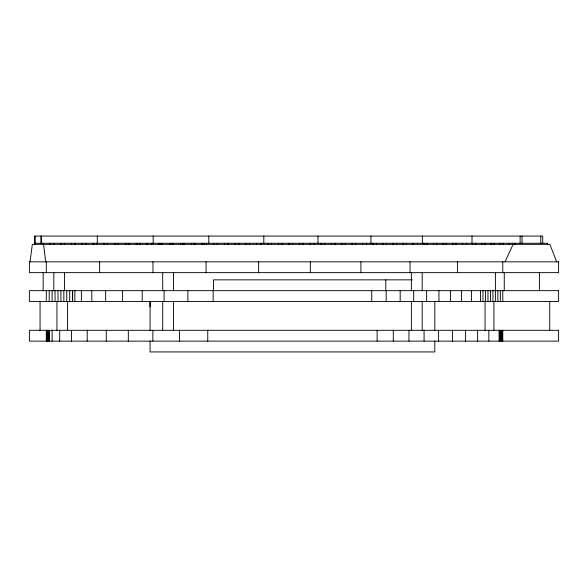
<?xml version="1.0" encoding="UTF-8"?>
<svg xmlns="http://www.w3.org/2000/svg" width="588" height="588" viewBox="0 0 588 588"><rect width="100%" height="100%" fill="white"/><g stroke="black" fill="none" stroke-linecap="round" stroke-linejoin="round"><path stroke-width="0.88" d="M43.174 290.663L43.174 272.648M64.467 290.663L64.467 272.648M150.08 330.309L150.08 301.482M385.787 290.663L385.787 279.851M30.047 261.829L32.325 244.351L549.868 244.351L556.704 261.829M505.077 261.829L513.111 244.351M412.269 279.851L213.451 279.851L213.451 290.663M43.578 244.351L45.673 261.829M549.743 301.482L549.743 330.309M547.729 244.351L547.729 243.27L34.677 243.27L34.677 236.06L542.709 236.06L542.709 243.27M540.776 236.06L540.776 243.27M539.409 272.648L539.409 290.663M522.063 236.06L522.063 243.27M520.13 236.06L520.13 243.27M515.095 243.27L515.095 244.351M512.391 243.27L512.391 244.351M509.333 243.27L509.333 244.351M504.261 272.648L504.261 290.663M503.225 243.27L503.225 244.351M502.784 261.829L502.784 272.648M502.784 290.663L502.784 301.482M502.784 330.309L502.784 341.128M502.373 330.309L502.373 341.128M501.961 330.309L501.961 341.128M501.549 330.309L501.549 341.128M501.138 330.309L501.138 341.128M500.726 330.309L500.726 341.128M500.337 290.663L500.337 301.482M500.315 330.309L500.315 341.128M500.168 243.27L500.168 244.351M499.903 330.309L499.903 341.128M499.491 330.309L499.491 341.128M499.08 330.309L499.08 341.128M497.882 290.663L497.882 301.482M495.405 272.648L495.412 301.482M494.06 243.27L494.06 244.351M493.927 301.482L493.927 330.309M492.942 290.663L492.942 301.482M491.002 243.27L491.002 244.351M490.465 290.663L490.465 301.482M488.849 330.309L488.849 341.128M487.981 290.663L487.981 301.482M485.49 290.663L485.49 301.482M485.071 301.482L485.071 330.309M484.894 243.27L484.894 244.351M482.991 290.663L482.991 301.482M481.837 243.27L481.837 244.351M480.492 290.663L480.492 301.482M477.61 330.309L477.61 341.128M475.729 243.27L475.729 244.351M472.671 243.27L472.671 244.351M472.01 236.06L472.01 243.27M471.414 290.663L471.414 301.482M466.563 243.27L466.563 244.351M465.431 330.309L465.431 341.128M462.425 243.27L462.425 244.351M461.418 290.663L461.418 301.482M457.427 261.829L457.427 272.648M456.001 243.27L456.001 244.351M452.789 243.27L452.789 244.351M452.4 330.309L452.4 341.128M450.577 290.663L450.577 301.482M446.365 243.27L446.365 244.351M443.161 243.27L443.161 244.351M438.964 290.663L438.964 301.482M438.589 330.309L438.589 341.128M436.737 243.27L436.737 244.351M434.811 301.482L434.811 330.309M434.811 341.128L434.811 351.94L150.08 351.94L150.08 341.128M433.525 243.27L433.525 244.351M427.101 243.27L427.101 244.351M426.638 290.663L426.638 301.482M424.08 330.309L424.08 341.128M423.889 243.27L423.889 244.351M422.382 236.06L422.382 243.27M422.199 272.648L422.199 290.663M422.199 301.482L422.199 330.309M417.465 243.27L417.465 244.351M413.687 290.663L413.687 301.482M413.18 243.27L413.18 244.351M411.38 272.648L411.38 290.663M411.38 301.482L411.38 330.309M410.034 261.829L410.034 272.648M408.954 330.309L408.954 341.128M406.499 243.27L406.499 244.351M403.155 243.27L403.155 244.351M400.171 290.663L400.171 301.482M396.474 243.27L396.474 244.351M393.284 330.309L393.284 341.128M393.129 243.27L393.129 244.351M386.448 243.27L386.448 244.351M386.162 290.663L386.162 301.482M383.104 243.27L383.104 244.351M377.143 330.309L377.143 341.128M376.423 243.27L376.423 244.351M373.079 243.27L373.079 244.351M371.734 290.663L371.734 301.482M370.94 236.06L370.94 243.27M366.397 243.27L366.397 244.351M362.553 243.27L362.553 244.351M360.907 261.829L360.907 272.648M355.659 243.27L355.659 244.351M352.212 243.27L352.212 244.351M345.325 243.27L345.325 244.351M341.878 243.27L341.878 244.351M334.984 243.27L334.984 244.351M331.536 243.27L331.536 244.351M324.642 243.27L324.642 244.351M321.195 243.27L321.195 244.351M317.983 236.06L317.983 243.27M314.308 243.27L314.308 244.351M310.339 261.829L310.339 272.648M310.199 243.27L310.199 244.351M303.151 243.27L303.151 244.351M299.623 243.27L299.623 244.351M292.574 243.27L292.574 244.351M289.053 243.27L289.053 244.351M282.005 243.27L282.005 244.351M278.477 243.27L278.477 244.351M271.428 243.27L271.428 244.351M267.9 243.27L267.9 244.351M263.828 236.06L263.828 243.27M260.851 243.27L260.851 244.351M258.624 261.829L258.624 272.648M256.64 243.27L256.64 244.351M249.488 243.27L249.488 244.351M245.909 243.27L245.909 244.351M238.757 243.27L238.757 244.351M235.178 243.27L235.178 244.351M228.026 243.27L228.026 244.351M224.447 243.27L224.447 244.351M217.295 243.27L217.295 244.351M213.716 243.27L213.716 244.351M213.157 290.663L213.157 301.482M208.791 236.06L208.791 243.27M207.748 330.309L207.748 341.128M206.564 243.27L206.564 244.351M206.072 261.829L206.072 272.648M204.286 243.27L204.286 244.351M202.169 243.27L202.169 244.351M194.966 243.27L194.966 244.351M193.481 243.27L193.481 244.351M191.365 243.27L191.365 244.351M187.888 290.663L187.888 301.482M184.162 243.27L184.162 244.351M182.677 243.27L182.677 244.351M180.56 243.27L180.56 244.351M179.48 330.309L179.48 341.128M173.504 272.648L173.504 290.663M173.504 301.482L173.504 330.309M173.357 243.27L173.357 244.351M171.872 243.27L171.872 244.351M169.756 243.27L169.756 244.351M164.103 290.663L164.103 301.482M162.692 272.648L162.692 290.663M162.692 301.482L162.692 330.309M162.553 243.27L162.553 244.351M161.068 243.27L161.068 244.351M158.951 243.27L158.951 244.351M153.181 236.06L153.181 243.27M152.961 261.829L152.961 272.648M152.858 330.309L152.858 341.128M151.748 243.27L151.748 244.351M149.991 301.13L149.991 306.848M147.103 243.27L147.103 244.351M142.208 290.663L142.208 301.482M139.907 243.27L139.907 244.351M136.989 243.27L136.989 244.351M136.306 243.27L136.306 244.351M129.103 243.27L129.103 244.351M128.316 330.309L128.316 341.128M126.192 243.27L126.192 244.351M125.509 243.27L125.509 244.351M122.591 290.663L122.591 301.482M118.306 243.27L118.306 244.351M115.388 243.27L115.388 244.351M114.704 243.27L114.704 244.351M107.508 243.27L107.508 244.351M106.296 330.309L106.296 341.128M105.649 290.663L105.649 301.482M104.591 243.27L104.591 244.351M103.907 243.27L103.907 244.351M99.607 261.829L99.607 272.648M97.307 236.06L97.307 243.27M96.711 243.27L96.711 244.351M93.793 243.27L93.793 244.351M92.941 243.27L92.941 244.351M91.779 290.663L91.779 301.482M87.23 330.309L87.23 341.128M85.804 243.27L85.804 244.351M82.232 243.27L82.232 244.351M81.387 290.663L81.387 301.482M75.088 243.27L75.088 244.351M74.852 290.663L74.852 301.482M71.516 243.27L71.516 244.351M71.552 330.309L71.552 341.128M69.693 290.663L69.693 301.482M67.591 301.482L67.591 330.309M66.767 290.663L66.767 301.482M64.379 243.27L64.379 244.351M63.842 290.663L63.842 301.482M60.917 290.663L60.917 301.482M60.807 243.27L60.807 244.351M59.704 330.309L59.704 341.128M57.992 290.663L57.992 301.482M56.948 301.482L56.948 330.309M55.066 290.663L55.066 301.482M53.817 272.648L53.817 290.663M53.67 243.27L53.67 244.351M52.141 290.663L52.141 301.482M52.112 330.309L52.112 341.128M50.098 243.27L50.098 244.351M49.223 290.663L49.223 301.482M49.223 330.309L49.223 341.128M48.892 330.309L48.892 341.128M48.569 330.309L48.569 341.128M48.245 330.309L48.245 341.128M47.922 330.309L47.922 341.128M47.599 330.309L47.599 341.128M47.275 330.309L47.275 341.128M46.944 330.309L46.944 341.128M46.621 330.309L46.621 341.128M46.298 261.829L46.298 272.648M46.298 290.663L46.298 301.482M46.298 330.309L46.298 341.128M42.953 243.27L42.953 244.351M41.403 236.06L41.403 243.27M40.932 236.06L40.932 243.27M40.05 301.482L40.05 330.309M35.14 236.06L35.14 243.27M35.082 243.27L35.082 244.351M558.6 261.829L29.4 261.829L29.4 272.648L558.6 272.648L558.6 261.829M558.6 290.663L29.4 290.663L29.4 301.482L558.6 301.482L558.6 290.663M558.6 330.309L29.4 330.309L29.4 341.128L558.6 341.128L558.6 330.309M72.603 301.482L72.618 290.663L72.596 301.482"/></g></svg>
